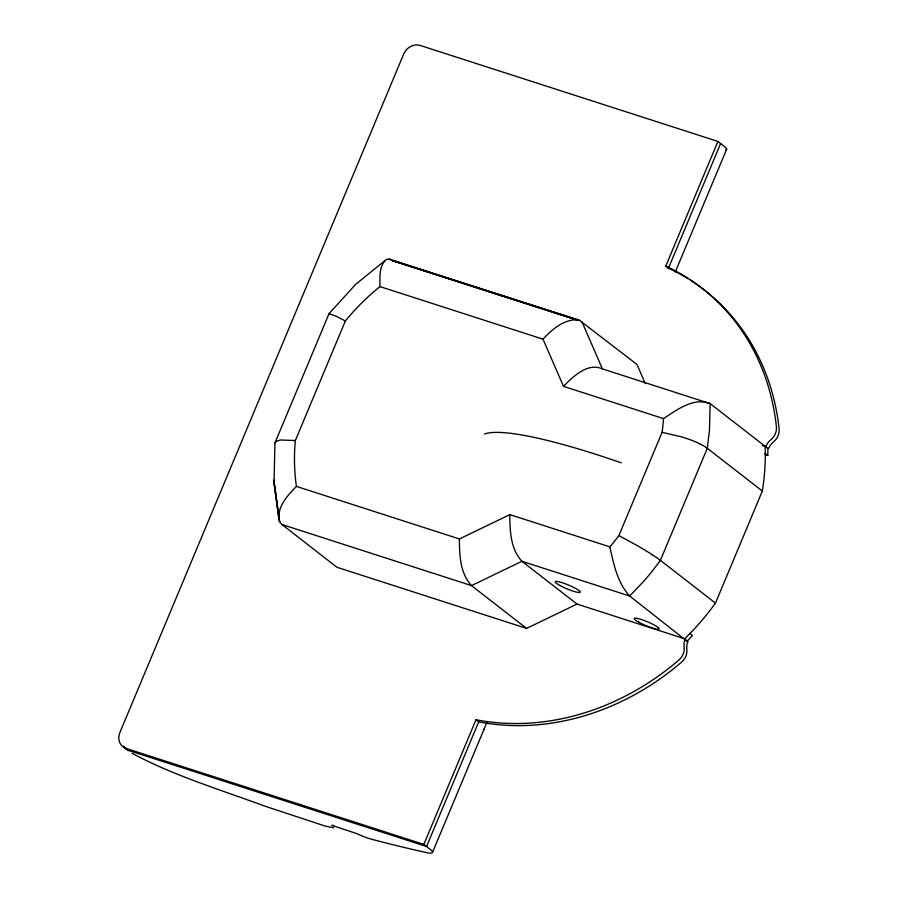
<?xml version="1.0" encoding="UTF-8"?>
<svg xmlns="http://www.w3.org/2000/svg" width="898" height="898" viewBox="0 0 898 898"><rect width="100%" height="100%" fill="white"/><g stroke="black" fill="none" stroke-linecap="round" stroke-linejoin="round"><path stroke-width="1.35" d="M333.73 825.475A13.526 11.674 -52.2 0 1 331.811 825.363L356.45 833.479A16.231 2.458 22.7 0 0 368.595 838.362L371.626 839.26A676.216 102.282 22.7 0 0 425.551 852.404A27.052 4.086 22.7 0 0 430.097 849.272L423.845 844.412L475.996 719.747L478.701 721.846A250.194 215.89 -52.2 0 0 681.604 662.118A13.526 11.674 -52.2 0 0 686.824 649.074A13.526 11.674 -52.2 0 1 687.823 641.823L629.678 596.025C617.341 582.802 613.704 563.978 609.865 546.86L509.862 514.621C509.75 530.527 510.547 549.015 521.929 561.284L576.987 604.062L684.736 638.792L692.874 630.497A236.679 204.216 -52.2 0 0 715.459 603.119L762.335 491.049A236.679 204.216 -52.2 0 0 765.309 457.351L765.219 446.396L766.196 445.902A13.526 11.674 -52.2 0 1 770.787 439.807A13.526 11.674 -52.2 0 0 776.422 426.898A250.194 215.89 -52.2 0 0 665.766 266.1L717.917 141.424L420.118 45.428A13.526 11.674 -52.2 0 0 403.673 54.116L119.928 732.442A13.526 11.674 -52.2 0 0 126.057 748.404L128.751 750.504L426.55 846.511L478.892 721.375M765.141 454.601L767.79 455.454L767.913 448.495L710.161 403.629C693.694 396.995 676.778 409.937 663.521 418.603A201.511 173.875 -52.2 0 1 662.084 432.331L618.89 535.578A201.511 173.875 -52.2 0 1 609.865 546.86M509.862 514.621L459.428 538.957C459.327 554.863 460.124 573.339 471.506 585.619L526.565 628.398L576.987 604.062M274.934 443.253L274.025 483.438L279.615 521.648L281.916 524.499L336.974 567.278L526.565 628.398M278.279 511.972L279.615 521.648C275.911 507.819 287.45 495.483 296.43 486.413A201.511 173.875 -52.2 0 1 295.352 440.514L345.36 320.99A201.511 173.875 -52.2 0 1 380 286.608C380.067 277.538 378.619 265.449 386.746 259.298L389.44 259.107L579.614 320.406L636.974 364.465L645.28 383.603M281.916 524.499L471.506 585.619L521.929 561.284L629.678 596.025L642.687 582.398A236.679 204.216 -52.2 0 0 660.4 560.341L707.276 448.282L709.465 430.344L710.161 403.629L602.412 368.887C587.696 362.264 573.07 376.565 563.506 386.353L543.009 339.163L380 286.608M274.945 443.264A34.865 7.779 14.8 0 1 275.417 441.782L329.027 313.671L355.844 284.172L384.4 261.06M668.269 268.659L720.611 143.523M432.533 852.348L487.075 721.97M675.285 272.038L726.594 149.36M687.441 640.891L692.47 635.515L689.765 633.416M543.009 339.163C551.832 329.734 563.035 319.744 576.696 319.744L392.325 260.577L417.693 268.749M275.428 441.794L280.266 440.009L295.352 440.514M767.913 448.495L768.901 448.001A13.526 11.674 -52.2 0 1 773.481 441.906A13.526 11.674 -52.2 0 0 779.116 428.997A250.194 215.89 -52.2 0 0 690.315 280.154M725.786 149.966L726.302 149.764A27.052 4.086 22.7 0 0 724.17 146.284L717.917 141.424M333.73 827.866L325.02 826.014L265.303 806.303C220.549 789.724 174.223 775.906 132.051 753.265M662.084 432.331L681.717 436.911A35.168 7.712 15.7 0 1 699.609 443.691M392.325 260.577L579.614 320.406M420.365 269.613L576.572 319.969M762.559 445.543L765.219 446.396M563.506 386.353L663.521 418.603M296.43 486.413L459.428 538.957M126.046 748.416L423.845 844.412M128.942 750.571L123.756 746.698M389.44 259.107L391.36 260.083M618.89 535.578L636.457 545.131A35.168 2.817 29.5 0 1 652.621 554.975M345.36 320.99L336.077 316.197L329.027 313.671A34.865 2.638 30.4 0 0 328.87 314.188M665.766 266.1L668.46 268.188A250.194 215.89 -52.2 0 1 687.969 278.683M765.085 453.355L767.79 455.454M707.276 448.282L762.335 491.049M660.4 560.341L715.459 603.119M684.736 638.792L687.823 641.823M581.915 321.686L602.412 368.887M277.886 509.2L273.856 480.161L278.627 517.776M484.493 434.037A225.499 34.113 22.7 0 1 621.304 462.829M652.745 555.031A34.943 2.975 29.4 0 1 660.288 560.285M699.43 443.691A34.943 7.453 15.9 0 1 707.231 448.27M685.118 639.735A13.526 11.674 -52.2 0 0 684.119 646.975A13.526 11.674 -52.2 0 1 678.91 660.019A250.194 215.89 -52.2 0 1 475.996 719.747M128.751 750.504A13.526 11.674 -52.2 0 1 123.149 746.092M484.089 729.075A27.052 4.086 22.7 0 1 483.551 729.434M638.826 622.202A13.526 2.043 22.7 0 0 659.053 629.06A13.526 2.043 22.7 0 0 642.227 619.8A13.526 2.043 22.7 0 0 638.826 622.202M559.869 585.462A13.526 2.043 22.7 0 0 580.097 592.321A13.526 2.043 22.7 0 0 563.282 583.06A13.526 2.043 22.7 0 0 559.869 585.462"/></g></svg>
